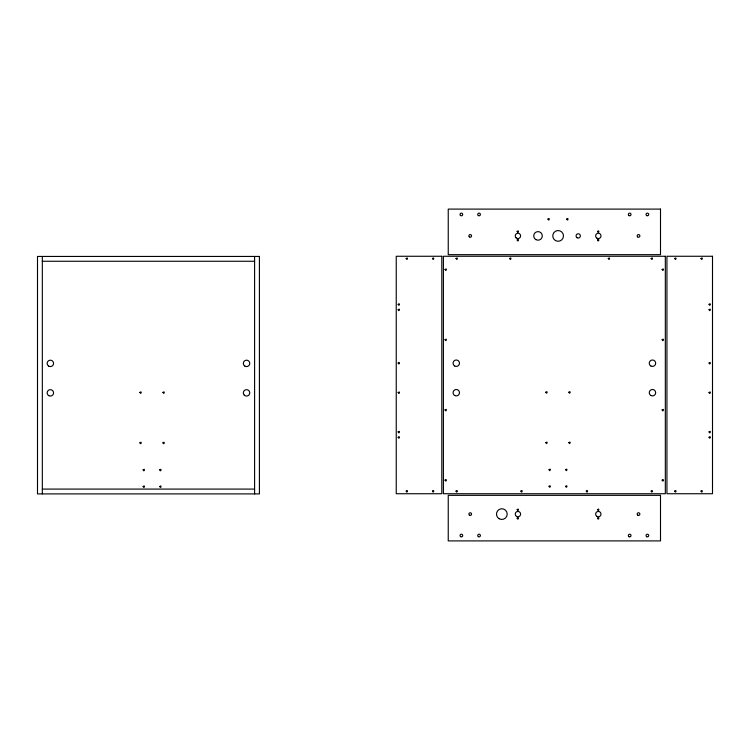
<?xml version="1.0" encoding="UTF-8"?>
<svg xmlns="http://www.w3.org/2000/svg" width="750" height="750" viewBox="0 0 750 750"><rect width="100%" height="100%" fill="white"/><g stroke="black" fill="none" stroke-linecap="round" stroke-linejoin="round"><path stroke-width="1.12" d="M42.328 261.262L254.597 261.262M42.328 489.084L254.597 489.084M254.597 256.444L254.597 493.903M42.328 256.444L42.328 493.903M139.913 392.391C140.897 395.456 142.294 390.216 139.913 392.391M139.913 442.772C140.897 445.847 142.294 440.606 139.913 442.772M143.128 469.847C144.113 472.913 145.519 467.672 143.128 469.847M143.128 486.459C144.113 489.534 145.519 484.294 143.128 486.459M162.956 392.391C163.941 395.456 165.347 390.216 162.956 392.391M162.956 442.772C163.941 445.847 165.347 440.606 162.956 442.772M159.741 469.847C160.725 472.913 162.131 467.672 159.741 469.847M159.741 486.459C160.725 489.534 162.131 484.294 159.741 486.459M398.147 304.303C399.131 307.378 400.528 302.137 398.147 304.303M398.147 309.666C399.131 312.731 400.528 307.5 398.147 309.666M406.181 258.469C407.166 261.544 408.572 256.303 406.181 258.469M398.147 363C399.131 366.066 400.528 360.834 398.147 363M398.147 392.484C399.131 395.55 400.528 390.309 398.147 392.484M398.147 431.878C399.131 434.953 400.528 429.713 398.147 431.878M398.147 437.241C399.131 440.306 400.528 435.075 398.147 437.241M432.45 258.469C433.434 261.544 434.841 256.303 432.45 258.469M406.181 491.109C407.166 494.184 408.572 488.944 406.181 491.109M445.05 269.466C446.034 272.531 447.431 267.291 445.05 269.466M445.05 339.684C446.034 342.75 447.431 337.519 445.05 339.684M456.038 258.469C457.022 261.544 458.419 256.303 456.038 258.469M432.45 491.109C433.434 494.184 434.841 488.944 432.45 491.109M445.05 409.903C446.034 412.969 447.431 407.738 445.05 409.903M445.05 480.122C446.034 483.197 447.431 477.956 445.05 480.122M456.038 491.109C457.022 494.184 458.419 488.944 456.038 491.109M509.634 258.469C510.619 261.544 512.025 256.303 509.634 258.469M517.144 231.403C518.128 234.469 519.534 229.238 517.144 231.403M517.144 239.981C518.128 243.047 519.534 237.816 517.144 239.981M547.969 219.075C548.953 222.141 550.35 216.909 547.969 219.075M517.144 509.606C518.128 512.672 519.534 507.441 517.144 509.606M517.144 518.184C518.128 521.25 519.534 516.009 517.144 518.184M520.894 491.109C521.878 494.184 523.284 488.944 520.894 491.109M566.728 219.075C567.712 222.141 569.109 216.909 566.728 219.075M545.822 392.213C546.806 395.287 548.212 390.047 545.822 392.213M545.822 442.603C546.806 445.669 548.212 440.438 545.822 442.603M549.038 469.669C550.022 472.744 551.428 467.503 549.038 469.669M549.038 486.291C550.022 489.356 551.428 484.116 549.038 486.291M568.866 392.213C569.859 395.287 571.256 390.047 568.866 392.213M568.866 442.603C569.859 445.669 571.256 440.438 568.866 442.603M565.65 469.669C566.634 472.744 568.041 467.503 565.65 469.669M597.544 231.403C598.528 234.469 599.934 229.238 597.544 231.403M597.544 239.981C598.528 243.047 599.934 237.816 597.544 239.981M565.65 486.291C566.634 489.356 568.041 484.116 565.65 486.291M608.269 258.469C609.253 261.544 610.659 256.303 608.269 258.469M586.294 491.109C587.278 494.184 588.675 488.944 586.294 491.109M597.544 509.606C598.528 512.672 599.934 507.441 597.544 509.606M597.544 518.184C598.528 521.25 599.934 516.009 597.544 518.184M651.15 258.469C652.134 261.544 653.541 256.303 651.15 258.469M662.137 269.466C663.122 272.531 664.528 267.291 662.137 269.466M662.137 339.684C663.122 342.75 664.528 337.519 662.137 339.684M674.738 258.469C675.722 261.544 677.128 256.303 674.738 258.469M651.15 491.109C652.134 494.184 653.541 488.944 651.15 491.109M662.137 409.903C663.122 412.969 664.528 407.738 662.137 409.903M662.137 480.122C663.122 483.197 664.528 477.956 662.137 480.122M701.006 258.469C701.991 261.544 703.387 256.303 701.006 258.469M674.738 491.109C675.722 494.184 677.128 488.944 674.738 491.109M709.041 304.303C710.025 307.378 711.431 302.137 709.041 304.303M709.041 309.666C710.025 312.731 711.431 307.5 709.041 309.666M709.041 363C710.025 366.066 711.431 360.834 709.041 363M709.041 392.484C710.025 395.55 711.431 390.309 709.041 392.484M701.006 491.109C701.991 494.184 703.387 488.944 701.006 491.109M709.041 431.878C710.025 434.953 711.431 429.713 709.041 431.878M709.041 437.241C710.025 440.306 711.431 435.075 709.041 437.241M660.506 209.1L448.238 209.1L448.238 254.662L660.506 254.662L660.506 209.1M441.806 256.266L396.244 256.266L396.244 493.734L441.806 493.734L441.806 256.266M665.325 256.266L443.409 256.266L443.409 493.734L665.325 493.734L665.325 256.266M712.5 256.266L666.938 256.266L666.938 493.734L712.5 493.734L712.5 256.266M259.416 256.444L37.5 256.444L37.5 493.903L259.416 493.903L259.416 256.444M660.506 495.338L448.238 495.338L448.238 540.9L660.506 540.9L660.506 495.338M629.016 215.616A1.341 1.341 0 0 0 631.022 214.453A1.341 1.341 0 0 0 629.016 213.3A1.341 1.341 0 0 0 629.016 215.616M646.706 215.616A1.341 1.341 0 0 0 648.713 214.453A1.341 1.341 0 0 0 646.706 213.3A1.341 1.341 0 0 0 646.706 215.616M637.575 236.85A1.341 1.341 0 0 0 639.825 236.25A1.341 1.341 0 0 0 638.184 234.6A1.341 1.341 0 0 0 637.575 236.85M460.425 215.409A1.341 1.341 0 0 0 462.666 214.8A1.341 1.341 0 0 0 461.025 213.159A1.341 1.341 0 0 0 460.425 215.409M478.387 215.616A1.341 1.341 0 0 0 480.394 214.453A1.341 1.341 0 0 0 478.387 213.3A1.341 1.341 0 0 0 478.387 215.616M469.266 236.85A1.341 1.341 0 0 0 471.506 236.25A1.341 1.341 0 0 0 469.866 234.6A1.341 1.341 0 0 0 469.266 236.85M596.981 238.219A2.681 2.681 0 0 0 601.003 235.903A2.681 2.681 0 0 0 596.981 233.578A2.681 2.681 0 0 0 596.981 238.219M516.028 237.797A2.681 2.681 0 0 0 520.509 236.597A2.681 2.681 0 0 0 517.228 233.306A2.681 2.681 0 0 0 516.028 237.797M577.153 237.759A2.147 2.147 0 0 0 580.369 235.903A2.147 2.147 0 0 0 577.153 234.047A2.147 2.147 0 0 0 577.153 237.759M555.441 240.544A5.362 5.362 0 0 0 563.484 235.903A5.362 5.362 0 0 0 555.441 231.253A5.362 5.362 0 0 0 555.441 240.544M535.875 239.616A4.284 4.284 0 0 0 542.306 235.903A4.284 4.284 0 0 0 535.875 232.181A4.284 4.284 0 0 0 535.875 239.616M629.016 536.7A1.341 1.341 0 0 0 631.022 535.547A1.341 1.341 0 0 0 629.016 534.384A1.341 1.341 0 0 0 629.016 536.7M646.706 536.7A1.341 1.341 0 0 0 648.713 535.547A1.341 1.341 0 0 0 646.706 534.384A1.341 1.341 0 0 0 646.706 536.7M637.575 515.053A1.341 1.341 0 0 0 639.825 514.444A1.341 1.341 0 0 0 638.184 512.803A1.341 1.341 0 0 0 637.575 515.053M460.697 536.7A1.341 1.341 0 0 0 462.712 535.547A1.341 1.341 0 0 0 460.697 534.384A1.341 1.341 0 0 0 460.697 536.7M478.387 536.7A1.341 1.341 0 0 0 480.394 535.547A1.341 1.341 0 0 0 478.387 534.384A1.341 1.341 0 0 0 478.387 536.7M469.547 515.259A1.341 1.341 0 0 0 471.553 514.097A1.341 1.341 0 0 0 469.547 512.944A1.341 1.341 0 0 0 469.547 515.259M596.981 516.422A2.681 2.681 0 0 0 601.003 514.097A2.681 2.681 0 0 0 596.981 511.781A2.681 2.681 0 0 0 596.981 516.422M516.581 516.422A2.681 2.681 0 0 0 520.603 514.097A2.681 2.681 0 0 0 516.581 511.781A2.681 2.681 0 0 0 516.581 516.422M499.163 518.747A5.362 5.362 0 0 0 507.197 514.097A5.362 5.362 0 0 0 499.163 509.456A5.362 5.362 0 0 0 499.163 518.747M454.669 365.991A3.216 3.216 0 0 0 459.488 363.206A3.216 3.216 0 0 0 454.669 360.422A3.216 3.216 0 0 0 454.669 365.991M454.669 395.475A3.216 3.216 0 0 0 459.488 392.691A3.216 3.216 0 0 0 454.669 389.906A3.216 3.216 0 0 0 454.669 395.475M650.859 395.475A3.216 3.216 0 0 0 655.678 392.691A3.216 3.216 0 0 0 650.859 389.906A3.216 3.216 0 0 0 650.859 395.475M650.859 365.991A3.216 3.216 0 0 0 655.678 363.206A3.216 3.216 0 0 0 650.859 360.422A3.216 3.216 0 0 0 650.859 365.991M48.759 366.169A3.216 3.216 0 0 0 53.578 363.384A3.216 3.216 0 0 0 48.759 360.6A3.216 3.216 0 0 0 48.759 366.169M48.759 395.644A3.216 3.216 0 0 0 53.578 392.859A3.216 3.216 0 0 0 48.759 390.075A3.216 3.216 0 0 0 48.759 395.644M244.275 395.138A3.216 3.216 0 0 0 249.656 393.694A3.216 3.216 0 0 0 245.719 389.756A3.216 3.216 0 0 0 244.275 395.138M244.941 366.169A3.216 3.216 0 0 0 249.769 363.384A3.216 3.216 0 0 0 244.941 360.6A3.216 3.216 0 0 0 244.941 366.169"/></g></svg>
